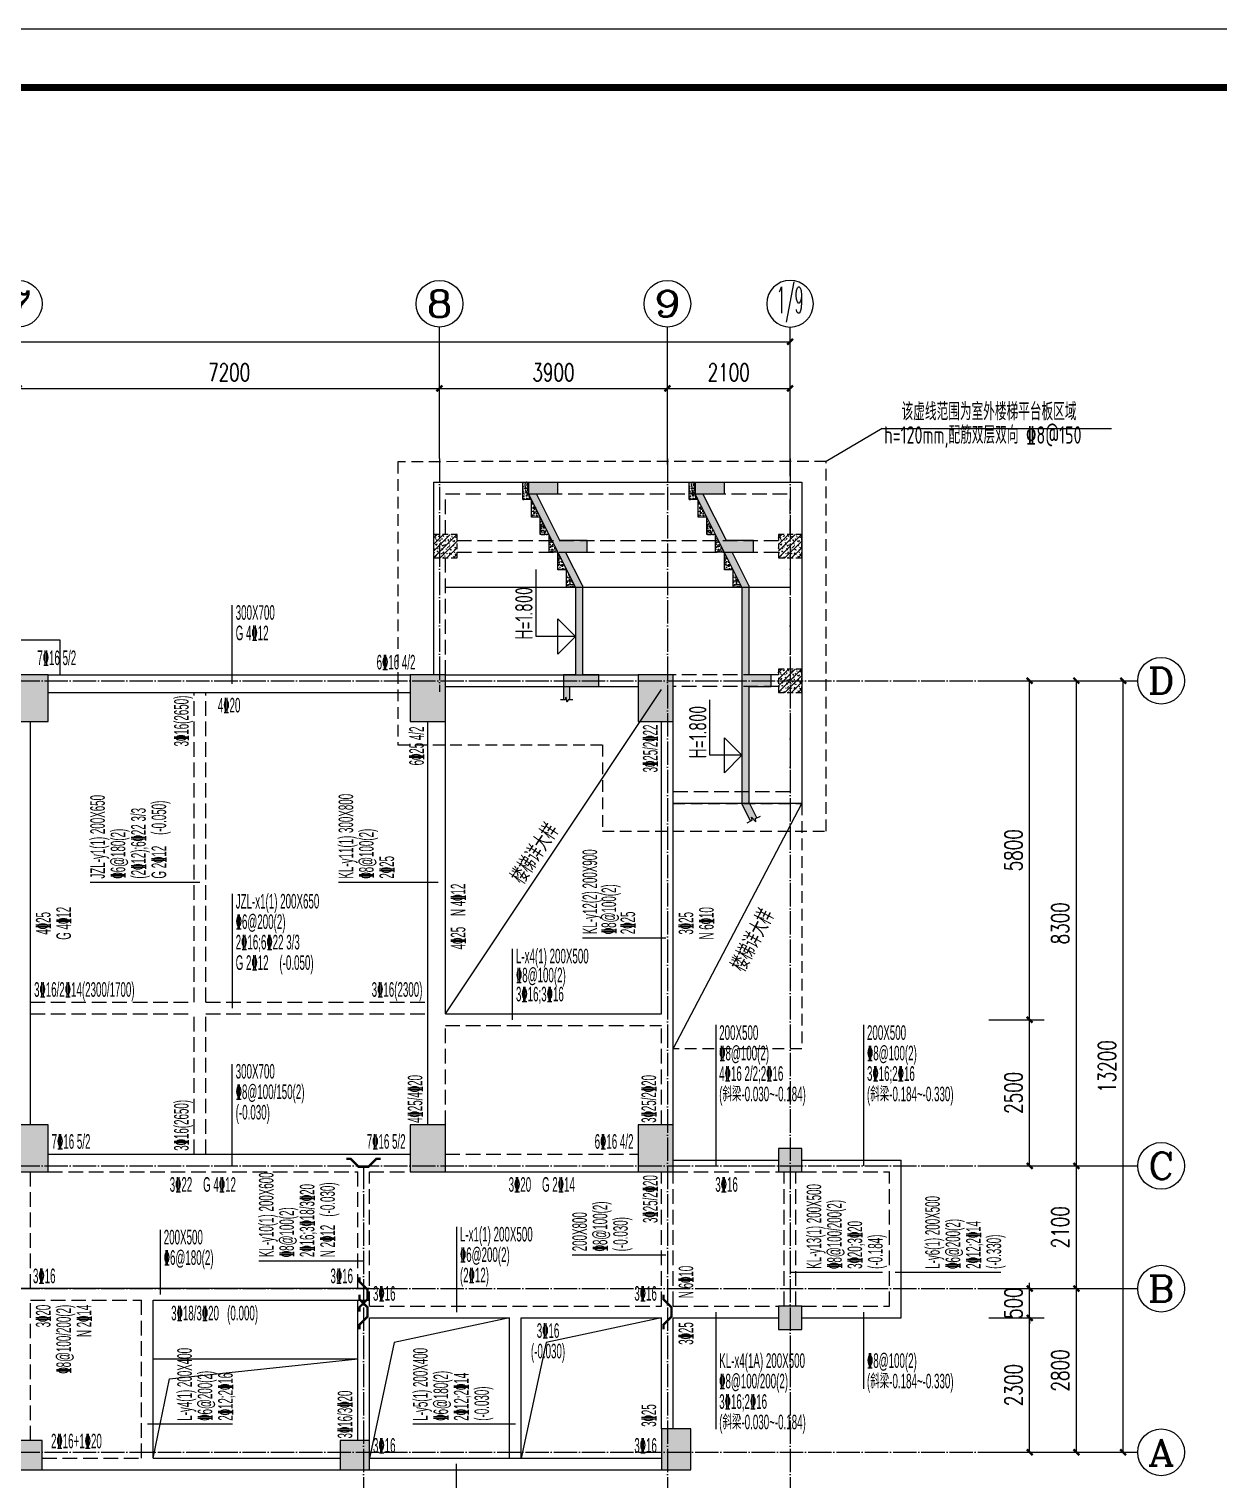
# Model space of a CAD drawing. Extents: x -441005 to 725361, y -182459 to 319313.
# Drawn here: x 335775 to 356140, y -116774 to -91950 of the extents above; entities that cross this region are included whole.
import ezdxf
from ezdxf.enums import TextEntityAlignment as Align

# ---------------------------------------------------------------- set-up
doc = ezdxf.new("R2010")
doc.units = 0
doc.header["$LTSCALE"] = 100
for name, pattern in [('DASHED', [0.75, 0.5, -0.25]), ('DASHEDX2', [1.5, 1, -0.5]), ('DOTE', [2.42, 2, -0.2, 0.02, -0.2]), ('HIDDEN', [7, 5, -2])]:
    doc.linetypes.add(name, pattern=pattern)
doc.layers.get('0').update_dxf_attribs({"linetype": 'CONTINUOUS'})
doc.layers.get('Defpoints').update_dxf_attribs({"linetype": 'CONTINUOUS'})
for name, color, linetype in [('AXIS', 3, 'CONTINUOUS'), ('AXIS_TEXT', 7, 'CONTINUOUS'), ('BEAM', 4, 'DASHED'), ('BEAM_CON', 4, 'CONTINUOUS'), ('B挑板&檐线', 6, 'CONTINUOUS'), ('COLU', 7, 'CONTINUOUS'), ('DOTE', 8, 'DOTE'), ('D断面&错层线&标高（平面图）', 6, 'CONTINUOUS'), ('D洞口边线', 6, 'CONTINUOUS'), ('T模板通用标注', 7, 'CONTINUOUS'), ('吊筋', 1, 'CONTINUOUS'), ('图框', 7, 'CONTINUOUS'), ('梁平法1', 3, 'CONTINUOUS'), ('梁平法2', 8, 'CONTINUOUS')]:
    doc.layers.add(name, color=color, linetype=linetype)
doc.styles.add('_TCH_AXIS', font='COMPLEX', dxfattribs={"bigfont": 'GBCBIG'})
doc.styles.add('_TCH_DIM', font='tssdeng.shx', dxfattribs={"width": 0.7, "bigfont": '1.shx'})
doc.styles.add('_TCH_DIM_T3', font='simplex_.ttf', dxfattribs={"width": 0.705882, "bigfont": 'GBCBIG'})
doc.styles.add('COMPLEX', font='COMPLEX')
doc.styles.add('TSSD_Rein', font='Tssdeng.shx', dxfattribs={"width": 0.7, "bigfont": '1.shx'})
doc.styles.add('梁平法', font='xxxxx.shx', dxfattribs={"bigfont": 'dxfs.shx'})
doc.dimstyles.new('_TCH_ARCH&&100', dxfattribs={"dimtxt": 297.5, "dimasz": 100, "dimexe": 250, "dimexo": 300, "dimgap": 126.25, "dimtad": 1, "dimdec": 0, "dimzin": 0, "dimdsep": 46, "dimtxsty": '_TCH_DIM_T3', "dimblk": 'ARCHTICK', "dimcen": 0.09, "dimclrt": 7, "dimazin": 2, "dimtfac": 1, "dimtdec": 0, "dimtix": 1, "dimtmove": 2, "dimatfit": 3, "dimfxl": 0, "dimtolj": 1, "dimtzin": 0, "dimarcsym": 0})

# ---------------------------------------------------------------- blocks, each defined once
blk = doc.blocks.new('A2+1_2')
at = {"layer": '图框'}
blk.add_lwpolyline([(0, 0), (89100, 0), (89100, 42000), (0, 42000)], close=True, dxfattribs=at)
at = {"layer": '图框', "const_width": 120}
blk.add_lwpolyline([(2500, 1000), (88100, 1000), (88100, 41000), (2500, 41000)], close=True, dxfattribs=at)
blk = doc.blocks.new('_AXISO')
blk.add_circle((0, 0), 0.5)
at = {"layer": 'AXIS_TEXT', "style": 'COMPLEX', "width": 1.041667}
blk.add_attdef('A', text='', height=0.56, dxfattribs=at).set_placement((-0.25, -0.28), (0.25, -0.28), align=Align.FIT)
blk = doc.blocks.new('_ArchTick')
at = {"color": 0, "linetype": 'ByBlock', "const_width": 0.4}
blk.add_lwpolyline([(-0.5, -0.5), (0.5, 0.5)], dxfattribs=at)
blk = doc.blocks.new('*D2341')
at = {"layer": 'AXIS', "color": 0, "lineweight": -2}
for p, q in [((342800, -99300), (342800, -97850)), ((346700, -99300), (346700, -97850)), ((342800, -98100), (346700, -98100))]:
    blk.add_line(p, q, dxfattribs=at)
at = {"layer": 'Defpoints', "color": 0}
for p in [(346700, -98100), (342800, -99300), (346700, -99300)]:
    blk.add_point(p, dxfattribs=at)
at = {"layer": 'AXIS', "color": 0, "lineweight": -2, "xscale": 100, "yscale": 100, "zscale": 100, "rotation": 180}
blk.add_blockref('_ArchTick', (342800, -98100), dxfattribs=at)
at = {"layer": 'AXIS', "color": 0, "lineweight": -2, "xscale": 100, "yscale": 100, "zscale": 100}
blk.add_blockref('_ArchTick', (346700, -98100), dxfattribs=at)
at = {"layer": 'AXIS', "color": 7, "insert": (344750, -97824), "char_height": 297.5, "attachment_point": 5, "style": '_TCH_DIM_T3'}
blk.add_mtext('\\A1;3900', dxfattribs=at)
blk = doc.blocks.new('*D2344')
at = {"layer": 'AXIS', "color": 0, "lineweight": -2}
for p, q in [((346700, -99300), (346700, -97850)), ((348800, -99300), (348800, -97850)), ((346700, -98100), (348800, -98100))]:
    blk.add_line(p, q, dxfattribs=at)
at = {"layer": 'Defpoints', "color": 0}
for p in [(348800, -98100), (346700, -99300), (348800, -99300)]:
    blk.add_point(p, dxfattribs=at)
at = {"layer": 'AXIS', "color": 0, "lineweight": -2, "xscale": 100, "yscale": 100, "zscale": 100, "rotation": 180}
blk.add_blockref('_ArchTick', (346700, -98100), dxfattribs=at)
at = {"layer": 'AXIS', "color": 0, "lineweight": -2, "xscale": 100, "yscale": 100, "zscale": 100}
blk.add_blockref('_ArchTick', (348800, -98100), dxfattribs=at)
at = {"layer": 'AXIS', "color": 7, "insert": (347750, -97824), "char_height": 297.5, "attachment_point": 5, "style": '_TCH_DIM_T3'}
blk.add_mtext('\\A1;2100', dxfattribs=at)
blk = doc.blocks.new('*D2347')
at = {"layer": 'AXIS', "color": 0, "lineweight": -2}
for p, q in [((352200, -103100), (354750, -103100)), ((354500, -116300), (354500, -103100)), ((352200, -116300), (354750, -116300))]:
    blk.add_line(p, q, dxfattribs=at)
at = {"layer": 'Defpoints', "color": 0}
for p in [(352200, -103100), (354500, -103100), (352200, -116300)]:
    blk.add_point(p, dxfattribs=at)
at = {"layer": 'AXIS', "color": 0, "lineweight": -2, "xscale": 100, "yscale": 100, "zscale": 100}
for p, rotation in [((354500, -103100), 90), ((354500, -116300), 270)]:
    blk.add_blockref('_ArchTick', p, dxfattribs=dict(at, rotation=rotation))
at = {"layer": 'AXIS', "color": 7, "insert": (354224, -109700), "char_height": 297.5, "attachment_point": 5, "rotation": 90, "style": '_TCH_DIM_T3'}
blk.add_mtext('\\A1;13200', dxfattribs=at)
blk = doc.blocks.new('*D2348')
at = {"layer": 'AXIS', "color": 0, "lineweight": -2}
for p, q in [((352200, -113500), (353950, -113500)), ((353700, -116300), (353700, -113500)), ((352200, -116300), (353950, -116300))]:
    blk.add_line(p, q, dxfattribs=at)
at = {"layer": 'Defpoints', "color": 0}
for p in [(352200, -113500), (353700, -113500), (352200, -116300)]:
    blk.add_point(p, dxfattribs=at)
at = {"layer": 'AXIS', "color": 0, "lineweight": -2, "xscale": 100, "yscale": 100, "zscale": 100}
for p, rotation in [((353700, -113500), 90), ((353700, -116300), 270)]:
    blk.add_blockref('_ArchTick', p, dxfattribs=dict(at, rotation=rotation))
at = {"layer": 'AXIS', "color": 7, "insert": (353424, -114900), "char_height": 297.5, "attachment_point": 5, "rotation": 90, "style": '_TCH_DIM_T3'}
blk.add_mtext('\\A1;2800', dxfattribs=at)
blk = doc.blocks.new('*D2349')
at = {"layer": 'AXIS', "color": 0, "lineweight": -2}
for p, q in [((352200, -111400), (353950, -111400)), ((353700, -113500), (353700, -111400)), ((352200, -113500), (353950, -113500))]:
    blk.add_line(p, q, dxfattribs=at)
at = {"layer": 'Defpoints', "color": 0}
for p in [(352200, -111400), (353700, -111400), (352200, -113500)]:
    blk.add_point(p, dxfattribs=at)
at = {"layer": 'AXIS', "color": 0, "lineweight": -2, "xscale": 100, "yscale": 100, "zscale": 100}
for p, rotation in [((353700, -111400), 90), ((353700, -113500), 270)]:
    blk.add_blockref('_ArchTick', p, dxfattribs=dict(at, rotation=rotation))
at = {"layer": 'AXIS', "color": 7, "insert": (353424, -112450), "char_height": 297.5, "attachment_point": 5, "rotation": 90, "style": '_TCH_DIM_T3'}
blk.add_mtext('\\A1;2100', dxfattribs=at)
blk = doc.blocks.new('*D2350')
at = {"layer": 'AXIS', "color": 0, "lineweight": -2}
for p, q in [((352200, -103100), (353950, -103100)), ((353700, -111400), (353700, -103100)), ((352200, -111400), (353950, -111400))]:
    blk.add_line(p, q, dxfattribs=at)
at = {"layer": 'Defpoints', "color": 0}
for p in [(352200, -103100), (353700, -103100), (352200, -111400)]:
    blk.add_point(p, dxfattribs=at)
at = {"layer": 'AXIS', "color": 0, "lineweight": -2, "xscale": 100, "yscale": 100, "zscale": 100}
for p, rotation in [((353700, -103100), 90), ((353700, -111400), 270)]:
    blk.add_blockref('_ArchTick', p, dxfattribs=dict(at, rotation=rotation))
at = {"layer": 'AXIS', "color": 7, "insert": (353424, -107250), "char_height": 297.5, "attachment_point": 5, "rotation": 90, "style": '_TCH_DIM_T3'}
blk.add_mtext('\\A1;8300', dxfattribs=at)
blk = doc.blocks.new('*D2351')
at = {"layer": 'AXIS', "color": 0, "lineweight": -2}
for p, q in [((352200, -114000), (353150, -114000)), ((352900, -116300), (352900, -114000)), ((352200, -116300), (353150, -116300))]:
    blk.add_line(p, q, dxfattribs=at)
at = {"layer": 'Defpoints', "color": 0}
for p in [(352200, -114000), (352900, -114000), (352200, -116300)]:
    blk.add_point(p, dxfattribs=at)
at = {"layer": 'AXIS', "color": 0, "lineweight": -2, "xscale": 100, "yscale": 100, "zscale": 100}
for p, rotation in [((352900, -114000), 90), ((352900, -116300), 270)]:
    blk.add_blockref('_ArchTick', p, dxfattribs=dict(at, rotation=rotation))
at = {"layer": 'AXIS', "color": 7, "insert": (352624, -115150), "char_height": 297.5, "attachment_point": 5, "rotation": 90, "style": '_TCH_DIM_T3'}
blk.add_mtext('\\A1;2300', dxfattribs=at)
blk = doc.blocks.new('*D2352')
at = {"layer": 'AXIS', "color": 0, "lineweight": -2}
for p, q in [((352900, -113500), (352900, -113400)), ((352200, -113500), (353150, -113500)), ((352900, -114000), (352900, -113500)), ((352200, -114000), (353150, -114000)), ((352900, -114000), (352900, -114100))]:
    blk.add_line(p, q, dxfattribs=at)
at = {"layer": 'Defpoints', "color": 0}
for p in [(352200, -113500), (352900, -113500), (352200, -114000)]:
    blk.add_point(p, dxfattribs=at)
at = {"layer": 'AXIS', "color": 0, "lineweight": -2, "xscale": 100, "yscale": 100, "zscale": 100}
for p, rotation in [((352900, -113500), 270), ((352900, -114000), 90)]:
    blk.add_blockref('_ArchTick', p, dxfattribs=dict(at, rotation=rotation))
at = {"layer": 'AXIS', "color": 7, "insert": (352624, -113750), "char_height": 297.5, "attachment_point": 5, "rotation": 90, "style": '_TCH_DIM_T3'}
blk.add_mtext('\\A1;500', dxfattribs=at)
blk = doc.blocks.new('*D2353')
at = {"layer": 'AXIS', "color": 0, "lineweight": -2}
for p, q in [((352200, -108900), (353150, -108900)), ((352900, -111400), (352900, -108900)), ((352200, -111400), (353150, -111400))]:
    blk.add_line(p, q, dxfattribs=at)
at = {"layer": 'Defpoints', "color": 0}
for p in [(352200, -108900), (352900, -108900), (352200, -111400)]:
    blk.add_point(p, dxfattribs=at)
at = {"layer": 'AXIS', "color": 0, "lineweight": -2, "xscale": 100, "yscale": 100, "zscale": 100}
for p, rotation in [((352900, -108900), 90), ((352900, -111400), 270)]:
    blk.add_blockref('_ArchTick', p, dxfattribs=dict(at, rotation=rotation))
at = {"layer": 'AXIS', "color": 7, "insert": (352624, -110150), "char_height": 297.5, "attachment_point": 5, "rotation": 90, "style": '_TCH_DIM_T3'}
blk.add_mtext('\\A1;2500', dxfattribs=at)
blk = doc.blocks.new('*D2354')
at = {"layer": 'AXIS', "color": 0, "lineweight": -2}
for p, q in [((352200, -103100), (353150, -103100)), ((352900, -108900), (352900, -103100)), ((352200, -108900), (353150, -108900))]:
    blk.add_line(p, q, dxfattribs=at)
at = {"layer": 'Defpoints', "color": 0}
for p in [(352200, -103100), (352900, -103100), (352200, -108900)]:
    blk.add_point(p, dxfattribs=at)
at = {"layer": 'AXIS', "color": 0, "lineweight": -2, "xscale": 100, "yscale": 100, "zscale": 100}
for p, rotation in [((352900, -103100), 90), ((352900, -108900), 270)]:
    blk.add_blockref('_ArchTick', p, dxfattribs=dict(at, rotation=rotation))
at = {"layer": 'AXIS', "color": 7, "insert": (352624, -106000), "char_height": 297.5, "attachment_point": 5, "rotation": 90, "style": '_TCH_DIM_T3'}
blk.add_mtext('\\A1;5800', dxfattribs=at)
blk = doc.blocks.new('*D2767')
at = {"layer": 'AXIS', "color": 0, "lineweight": -2}
for p, q in [((294950, -99600), (294950, -97050)), ((348800, -99600), (348800, -97050)), ((294950, -97300), (348800, -97300))]:
    blk.add_line(p, q, dxfattribs=at)
at = {"layer": 'Defpoints', "color": 0}
for p in [(348800, -97300), (294950, -99600), (348800, -99600)]:
    blk.add_point(p, dxfattribs=at)
at = {"layer": 'AXIS', "color": 0, "lineweight": -2, "xscale": 100, "yscale": 100, "zscale": 100, "rotation": 180}
blk.add_blockref('_ArchTick', (294950, -97300), dxfattribs=at)
at = {"layer": 'AXIS', "color": 0, "lineweight": -2, "xscale": 100, "yscale": 100, "zscale": 100}
blk.add_blockref('_ArchTick', (348800, -97300), dxfattribs=at)
at = {"layer": 'AXIS', "color": 7, "insert": (321875, -97024), "char_height": 297.5, "attachment_point": 5, "style": '_TCH_DIM_T3'}
blk.add_mtext('\\A1;53850', dxfattribs=at)
blk = doc.blocks.new('*D2768')
at = {"layer": 'AXIS', "color": 0, "lineweight": -2}
for p, q in [((335600, -99300), (335600, -97850)), ((342800, -99300), (342800, -97850)), ((335600, -98100), (342800, -98100))]:
    blk.add_line(p, q, dxfattribs=at)
at = {"layer": 'Defpoints', "color": 0}
for p in [(342800, -98100), (335600, -99300), (342800, -99300)]:
    blk.add_point(p, dxfattribs=at)
at = {"layer": 'AXIS', "color": 0, "lineweight": -2, "xscale": 100, "yscale": 100, "zscale": 100, "rotation": 180}
blk.add_blockref('_ArchTick', (335600, -98100), dxfattribs=at)
at = {"layer": 'AXIS', "color": 0, "lineweight": -2, "xscale": 100, "yscale": 100, "zscale": 100}
blk.add_blockref('_ArchTick', (342800, -98100), dxfattribs=at)
at = {"layer": 'AXIS', "color": 7, "insert": (339200, -97824), "char_height": 297.5, "attachment_point": 5, "style": '_TCH_DIM_T3'}
blk.add_mtext('\\A1;7200', dxfattribs=at)

msp = doc.modelspace()

# ---------------------------------------------------------------- hatches: boundary and pattern name
at = {"layer": 'COLU'}
h = msp.add_hatch(dxfattribs=at)
h.set_pattern_fill('ARMOREDW', color=251, scale=10, style=0)
h.set_pattern_definition([(50, (144850, 400), (71.726018, -6.275213), [7.5, -82.5]), (355, (144850, 400), (-13.875133, 75.219213), [6, -66]), (100.4514, (144855.98, 399.48), (57.850938, 68.943954), [6.37402, -70.114211]), (46.1842, (144850, 420), (106.724105, -16.5519), [11.25, -123.75]), (96.6356, (144858.89, 418.62), (93.46627, 97.411787), [9.56103, -105.1713]), (351.1842, (144850, 420), (93.466195, 97.41186), [9, -99]), (21, (144860, 415), (59.690705, -40.261889), [7.5, -82.5]), (326, (144860, 415), (24.331533, 72.515005), [6, -66]), (71.4514, (144864.974, 411.645), (84.022263, 32.25305), [6.37402, -70.114211]), (45, (144850, 400), (-56.568542, 56.568542), [])])
h.paths.add_polyline_path([(343100, -100600), (342700, -100600), (342700, -101000), (343100, -101000)])
h = msp.add_hatch(dxfattribs=at)
h.set_pattern_fill('ARMOREDW', color=251, scale=10, style=0)
h.set_pattern_definition([(50, (150750, 400), (71.726018, -6.275213), [7.5, -82.5]), (355, (150750, 400), (-13.875133, 75.219213), [6, -66]), (100.4514, (150755.98, 399.48), (57.850938, 68.943954), [6.37402, -70.114211]), (46.1842, (150750, 420), (106.724105, -16.5519), [11.25, -123.75]), (96.6356, (150758.89, 418.62), (93.46627, 97.411787), [9.56103, -105.1713]), (351.1842, (150750, 420), (93.466195, 97.41186), [9, -99]), (21, (150760, 415), (59.690705, -40.261889), [7.5, -82.5]), (326, (150760, 415), (24.331533, 72.515005), [6, -66]), (71.4514, (150764.974, 411.645), (84.022263, 32.25305), [6.37402, -70.114211]), (45, (150750, 400), (-56.568542, 56.568542), [])])
h.paths.add_polyline_path([(349000, -100600), (348600, -100600), (348600, -101000), (349000, -101000)])
for points in [[(336100, -103800), (336100, -103000), (335500, -103000), (335500, -103800)], [(342900, -103800), (342900, -103000), (342300, -103000), (342300, -103800)], [(346800, -103800), (346800, -103000), (346200, -103000), (346200, -103800)], [(336100, -111500), (336100, -110700), (335500, -110700), (335500, -111500)], [(342900, -111500), (342900, -110700), (342300, -110700), (342300, -111500)], [(346800, -111500), (346800, -110700), (346200, -110700), (346200, -111500)], [(348600, -111500), (349000, -111500), (349000, -111100), (348600, -111100)], [(348600, -114200), (349000, -114200), (349000, -113800), (348600, -113800)], [(347100, -116600), (347100, -115900), (346600, -115900), (346600, -116600)], [(336000, -116600), (336000, -116100), (335500, -116100), (335500, -116600)], [(341600, -116600), (341600, -116100), (341100, -116100), (341100, -116600)]]:
    msp.add_hatch(color=251, dxfattribs=at).paths.add_polyline_path(points)
h = msp.add_hatch(dxfattribs=at)
h.set_pattern_fill('ARMOREDW', color=251, scale=10, style=0)
h.set_pattern_definition([(50, (150750, -1900), (71.726018, -6.275213), [7.5, -82.5]), (355, (150750, -1900), (-13.875133, 75.219213), [6, -66]), (100.4514, (150755.98, -1900.52), (57.850938, 68.943954), [6.37402, -70.114211]), (46.1842, (150750, -1880), (106.724105, -16.5519), [11.25, -123.75]), (96.6356, (150758.89, -1881.38), (93.46627, 97.411787), [9.56103, -105.1713]), (351.1842, (150750, -1880), (93.466195, 97.41186), [9, -99]), (21, (150760, -1885), (59.690705, -40.261889), [7.5, -82.5]), (326, (150760, -1885), (24.331533, 72.515005), [6, -66]), (71.4514, (150764.974, -1888.355), (84.022263, 32.25305), [6.37402, -70.114211]), (45, (150750, -1900), (-56.568542, 56.568542), [])])
h.paths.add_polyline_path([(349000, -102900), (348600, -102900), (348600, -103300), (349000, -103300)])
at = {"layer": 'D断面&错层线&标高（平面图）'}
h = msp.add_hatch(dxfattribs=at)
h.set_pattern_fill('AR-CONC', color=256, scale=0.5, style=0)
h.set_pattern_definition([(140, (145125, 300), (7.969543, 91.092334), [9.525, -104.775]), (85, (145125, 300), (-95.52832, -17.621413), [7.62, -83.82]), (190.451, (145125.66, 307.59), (-87.558344, 73.47125), [8.095, -89.045]), (136.1842, (145099.6, 300), (21.021164, 135.53952), [14.2875, -157.1625]), (186.6356, (145101.35, 311.3), (-123.71278, 118.70212), [12.1425, -133.5675]), (81.184, (145099.6, 300), (-123.71256, 118.7023), [11.43, -125.73]), (111, (145105.95, 312.7), (51.13276, 75.80744), [9.525, -104.775]), (56, (145105.95, 312.7), (-92.093983, 30.901014), [7.62, -83.82]), (161.4514, (145110.21, 319.02), (-40.96143, 106.708245), [8.095, -89.045]), (127.5, (145125, 300), (-42.2775194, 1.5443016), [0, -82.804, 0, -85.09, 0, -84.1375]), (97.5, (145125, 300), (-50.090287, 33.409831), [0, -48.514, 0, -80.899, 0, -32.0675]), (57.5, (145125, 271.68), (2.864372, 67.7952976), [0, -31.75, 0, -99.06, 0, -131.445]), (47.5, (145125, 258.98), (-12.713246, 74.06459), [0, -41.275, 0, -65.786, 0, -93.345])])
h.paths.add_polyline_path([(344975, -101200), (344975, -101500), (345125, -101500)])
h.paths.add_polyline_path([(344825, -100900), (344825, -101200), (344975, -101200)])
h.paths.add_polyline_path([(344725, -100700), (344675, -100700), (344675, -100800), (344775, -100800)])
h.paths.add_polyline_path([(344675, -100800), (344675, -100900), (344825, -100900), (344775, -100800)])
h.paths.add_polyline_path([(344675, -100600), (344675, -100700), (344725, -100700)])
h.paths.add_polyline_path([(344525, -100300), (344525, -100600), (344675, -100600)])
h.paths.add_polyline_path([(344375, -100000), (344375, -100300), (344525, -100300)])
h.paths.add_polyline_path([(344225, -99900), (344225, -100000), (344375, -100000), (344325, -99900)])
h.paths.add_polyline_path([(344225, -99700), (344225, -99900), (344325, -99900), (344325, -99700)])
for points in [[(344825, -99700), (344325, -99700), (344325, -99900), (345125, -101500), (345245, -101500), (345245, -101471.7), (344959.2, -100900), (345325, -100900), (345325, -100700), (344859.2, -100700), (344459.2, -99900), (344825, -99900)], [(348175, -100700), (347709.2, -100700), (347309.2, -99900), (347675, -99900), (347675, -99700), (347175, -99700), (347175, -99900), (347975, -101500), (348095, -101500), (348095, -101471.7), (347809.2, -100900), (348175, -100900)], [(345245, -101500), (345125, -101500), (345125, -103000), (344925, -103000), (344925, -103200), (344925, -103424), (344949, -103424), (344963, -103380), (344987, -103468), (345001, -103424), (345025, -103424), (345025, -103200), (345525, -103200), (345525, -103000), (345245, -103000)], [(348095, -101500), (347975, -101500), (347975, -103000), (347975, -103200), (347975, -105200), (348125, -105500), (348150.8, -105487.1), (348142.2, -105432.4), (348215.2, -105514), (348206.6, -105459.2), (348232.3, -105446.3), (348095, -105171.7), (348095, -103200), (348475, -103200), (348475, -103000), (348095, -103000)]]:
    msp.add_hatch(color=252, dxfattribs=at).paths.add_polyline_path(points)
h = msp.add_hatch(dxfattribs=at)
h.set_pattern_fill('AR-CONC', color=256, scale=0.5, style=0)
h.set_pattern_definition([(140, (147975, 300), (7.969543, 91.092334), [9.525, -104.775]), (85, (147975, 300), (-95.52832, -17.621413), [7.62, -83.82]), (190.451, (147975.66, 307.59), (-87.558344, 73.47125), [8.095, -89.045]), (136.1842, (147949.6, 300), (21.021164, 135.53952), [14.2875, -157.1625]), (186.6356, (147951.35, 311.3), (-123.71278, 118.70212), [12.1425, -133.5675]), (81.184, (147949.6, 300), (-123.71256, 118.7023), [11.43, -125.73]), (111, (147955.95, 312.7), (51.13276, 75.80744), [9.525, -104.775]), (56, (147955.95, 312.7), (-92.093983, 30.901014), [7.62, -83.82]), (161.4514, (147960.21, 319.02), (-40.96143, 106.708245), [8.095, -89.045]), (127.5, (147975, 300), (-42.2775194, 1.5443016), [0, -82.804, 0, -85.09, 0, -84.1375]), (97.5, (147975, 300), (-50.090287, 33.409831), [0, -48.514, 0, -80.899, 0, -32.0675]), (57.5, (147975, 271.68), (2.864372, 67.7952976), [0, -31.75, 0, -99.06, 0, -131.445]), (47.5, (147975, 258.98), (-12.713246, 74.06459), [0, -41.275, 0, -65.786, 0, -93.345])])
h.paths.add_polyline_path([(347825, -101200), (347825, -101500), (347975, -101500)])
h.paths.add_polyline_path([(347675, -100900), (347675, -101200), (347825, -101200)])
h.paths.add_polyline_path([(347575, -100700), (347525, -100700), (347525, -100800), (347625, -100800)])
h.paths.add_polyline_path([(347525, -100800), (347525, -100900), (347675, -100900), (347625, -100800)])
h.paths.add_polyline_path([(347525, -100600), (347525, -100700), (347575, -100700)])
h.paths.add_polyline_path([(347375, -100300), (347375, -100600), (347525, -100600)])
h.paths.add_polyline_path([(347225, -100000), (347225, -100300), (347375, -100300)])
h.paths.add_polyline_path([(347075, -99900), (347075, -100000), (347225, -100000), (347175, -99900)])
h.paths.add_polyline_path([(347075, -99700), (347075, -99900), (347175, -99900), (347175, -99700)])

# ---------------------------------------------------------------- linework, layer by layer
at = {"layer": 'AXIS'}
for p, q in [((342800, -99300), (342800, -97050)), ((346700, -99400), (346700, -97050)), ((348800, -99300), (348800, -97050)), ((352200, -103100), (354750, -103100)), ((352200, -111400), (354750, -111400)), ((352200, -113500), (354750, -113500)), ((352200, -116300), (354750, -116300))]:
    msp.add_line(p, q, dxfattribs=at)
at = {"layer": 'BEAM', "linetype": 'HIDDEN', "ltscale": 0.5}
for p, q in [((342900, -99900), (348800, -99900)), ((342900, -100600), (342900, -99900)), ((348800, -100600), (348800, -99900)), ((343100, -100700), (348600, -100700)), ((342900, -103000), (342900, -101000)), ((343100, -100900), (348600, -100900)), ((348800, -101000), (348800, -102900)), ((348600, -103000), (346800, -103000)), ((348600, -103200), (346800, -103200)), ((338600, -108600), (338600, -103300)), ((338800, -108600), (338800, -103300)), ((348800, -103300), (348800, -105000)), ((348800, -105000), (346800, -105000)), ((335800, -108600), (338600, -108600)), ((338800, -108600), (342600, -108600)), ((335800, -108800), (338600, -108800)), ((338600, -111200), (338600, -108800)), ((338800, -108800), (342600, -108800)), ((338800, -111200), (338800, -108800)), ((342900, -109000), (346600, -109000)), ((342900, -110700), (342900, -109000)), ((346600, -110700), (346600, -109000)), ((342900, -111200), (346200, -111200)), ((335800, -113500), (335800, -111500)), ((336100, -111500), (341400, -111500)), ((341400, -113500), (341400, -111500)), ((341600, -113800), (341600, -111500)), ((341600, -111500), (342300, -111500)), ((346600, -113800), (346600, -111500)), ((346800, -113800), (346800, -111500)), ((346800, -111500), (348600, -111500)), ((348700, -113800), (348700, -111500)), ((348900, -113800), (348900, -111500)), ((349000, -111500), (350500, -111500)), ((350500, -113800), (350500, -111500)), ((335800, -113700), (337700, -113700)), ((335800, -116100), (335800, -113700)), ((337700, -116400), (337700, -113700)), ((338959.5, -113700), (339059.5, -113700)), ((341600, -113800), (346600, -113800)), ((346800, -113800), (348600, -113800)), ((349000, -113800), (350500, -113800)), ((336000, -116400), (337700, -116400))]:
    msp.add_line(p, q, dxfattribs=at)
at = {"layer": 'BEAM_CON'}
for p, q in [((342700, -99700), (349000, -99700)), ((342700, -99700), (342700, -103000)), ((349000, -99700), (349000, -105200)), ((336100, -103000), (342300, -103000)), ((342900, -103000), (346200, -103000)), ((342900, -103200), (346200, -103200)), ((336100, -103300), (342300, -103300)), ((335800, -110700), (335800, -103800)), ((342600, -110700), (342600, -103800)), ((342900, -108800), (342900, -103800)), ((346600, -108800), (346600, -103800)), ((346800, -110700), (346800, -103800)), ((349000, -105200), (346800, -105200)), ((342900, -108800), (346600, -108800)), ((336100, -111200), (342300, -111200)), ((346800, -111300), (348600, -111300)), ((349000, -111300), (350700, -111300)), ((350700, -114000), (350700, -111300)), ((342900, -111500), (346200, -111500)), ((341600, -113500), (335500, -113500)), ((337900, -116400), (337900, -113700)), ((337900, -113700), (341600, -113700)), ((341400, -116100), (341400, -113700)), ((341600, -114000), (344000, -114000)), ((341600, -116100), (341600, -114000)), ((344000, -116400), (344000, -114000)), ((344200, -116400), (344200, -114000)), ((344200, -114000), (346600, -114000)), ((346600, -115900), (346600, -114000)), ((346800, -114000), (348600, -114000)), ((346800, -115900), (346800, -114000)), ((349000, -114000), (350700, -114000)), ((337900, -116400), (341100, -116400)), ((341600, -116400), (346600, -116400)), ((336000, -116600), (341100, -116600)), ((341600, -116600), (346600, -116600))]:
    msp.add_line(p, q, dxfattribs=at)
at = {"layer": 'B挑板&檐线'}
msp.add_line((337900, -114700), (341400, -114700), dxfattribs=at)
msp.add_lwpolyline([(334700, -103000), (334700, -102400), (336300, -102400), (336300, -103000)], dxfattribs=at)
at = {"layer": 'COLU', "linetype": 'DASHEDX2'}
for points in [[(342700, -101000), (343100, -101000), (343100, -100600), (342700, -100600)], [(348600, -101000), (349000, -101000), (349000, -100600), (348600, -100600)], [(348600, -103300), (349000, -103300), (349000, -102900), (348600, -102900)]]:
    msp.add_lwpolyline(points, close=True, dxfattribs=at)
at = {"layer": 'COLU'}
for points in [[(336100, -103800), (336100, -103000), (335500, -103000), (335500, -103800)], [(342900, -103800), (342900, -103000), (342300, -103000), (342300, -103800)], [(346800, -103800), (346800, -103000), (346200, -103000), (346200, -103800)], [(336100, -111500), (336100, -110700), (335500, -110700), (335500, -111500)], [(342900, -111500), (342900, -110700), (342300, -110700), (342300, -111500)], [(346800, -111500), (346800, -110700), (346200, -110700), (346200, -111500)], [(348600, -111500), (349000, -111500), (349000, -111100), (348600, -111100)], [(348600, -114200), (349000, -114200), (349000, -113800), (348600, -113800)], [(347100, -116600), (347100, -115900), (346600, -115900), (346600, -116600)], [(336000, -116600), (336000, -116100), (335500, -116100), (335500, -116600)], [(341600, -116600), (341600, -116100), (341100, -116100), (341100, -116600)]]:
    msp.add_lwpolyline(points, close=True, dxfattribs=at)
at = {"layer": 'DOTE', "ltscale": 2}
for p, q in [((342800, -99300), (342800, -103290.6)), ((346700, -99300), (346700, -117700)), ((348800, -99300), (348800, -117700)), ((293450, -103100), (352200, -103100)), ((293450, -111400), (352200, -111400)), ((341500, -111400), (341500, -117700)), ((293450, -113500), (352200, -113500)), ((293450, -116300), (352200, -116300))]:
    msp.add_line(p, q, dxfattribs=at)
at = {"layer": 'D断面&错层线&标高（平面图）', "color": 6}
for p, q in [((344225, -100000), (344225, -99700)), ((347075, -100000), (347075, -99700)), ((344375, -100000), (344225, -100000)), ((344375, -100300), (344375, -100000)), ((347225, -100000), (347075, -100000)), ((347225, -100300), (347225, -100000)), ((344525, -100300), (344375, -100300)), ((344525, -100600), (344525, -100300)), ((347375, -100300), (347225, -100300)), ((347375, -100600), (347375, -100300)), ((344675, -100600), (344525, -100600)), ((344675, -100900), (344675, -100600)), ((347525, -100600), (347375, -100600)), ((347525, -100900), (347525, -100600)), ((344825, -100900), (344675, -100900)), ((344825, -101200), (344825, -100900)), ((347675, -100900), (347525, -100900)), ((347675, -101200), (347675, -100900)), ((344451.8, -102342.8), (344451.8, -101194.3)), ((344975, -101200), (344825, -101200)), ((344975, -101500), (344975, -101200)), ((347825, -101200), (347675, -101200)), ((347825, -101500), (347825, -101200)), ((345125, -101500), (344975, -101500)), ((345125, -101500), (345125, -103000)), ((345245, -101471.7), (345245, -103000)), ((347975, -101500), (347825, -101500)), ((347975, -101500), (347975, -103000)), ((348095, -101471.7), (348095, -103000)), ((345125, -102342.8), (344451.8, -102342.8)), ((347426.8, -104375), (347426.8, -103425)), ((347975, -104375), (347426.8, -104375))]:
    msp.add_line(p, q, dxfattribs=at)
at = {"layer": 'D断面&错层线&标高（平面图）'}
for p, q in [((344225, -99700), (344825, -99700)), ((344325, -99700), (344325, -99900)), ((344825, -99900), (344825, -99700)), ((347075, -99700), (347675, -99700)), ((347175, -99700), (347175, -99900)), ((347675, -99900), (347675, -99700)), ((345125, -101500), (344325, -99900)), ((344859.2, -100700), (344459.2, -99900)), ((344459.2, -99900), (344825, -99900)), ((347975, -101500), (347175, -99900)), ((347709.2, -100700), (347309.2, -99900)), ((347309.2, -99900), (347675, -99900)), ((345325, -100700), (344859.2, -100700)), ((345325, -100900), (345325, -100700)), ((348175, -100700), (347709.2, -100700)), ((348175, -100900), (348175, -100700)), ((345245, -101471.7), (344959.2, -100900)), ((344959.2, -100900), (345325, -100900)), ((348095, -101471.7), (347809.2, -100900)), ((347809.2, -100900), (348175, -100900)), ((342900, -101500), (348800, -101500)), ((345125, -103000), (344925, -103000)), ((344925, -103000), (344925, -103200)), ((345525, -103000), (345245, -103000)), ((345525, -103200), (345525, -103000)), ((347975, -103000), (347975, -103200)), ((348475, -103000), (348095, -103000)), ((348475, -103200), (348475, -103000)), ((344925, -103200), (344925, -103424)), ((345025, -103200), (345525, -103200)), ((345025, -103200), (345025, -103424)), ((347975, -103200), (347975, -105200)), ((348095, -103200), (348475, -103200)), ((348095, -103200), (348095, -105171.7)), ((348125, -105500), (347975, -105200)), ((348232.3, -105446.3), (348095, -105171.7))]:
    msp.add_line(p, q, dxfattribs=at)
at = {"layer": 'D断面&错层线&标高（平面图）', "color": 6}
for points in [[(344825, -102642.8), (344825, -102042.8), (345125, -102342.8)], [(347675, -104675), (347675, -104075), (347975, -104375)]]:
    msp.add_lwpolyline(points, close=True, dxfattribs=at)
at = {"layer": 'D断面&错层线&标高（平面图）'}
for points in [[(345081, -103424), (345001, -103424), (344987, -103468), (344963, -103380), (344949, -103424), (344869, -103424)], [(348064.9, -105530.1), (348150.8, -105487.1), (348142.2, -105432.4), (348215.2, -105514), (348206.6, -105459.2), (348292.4, -105416.3)]]:
    msp.add_lwpolyline(points, dxfattribs=at)
at = {"layer": 'D洞口边线'}
for points in [[(344000, -114000), (344000, -114000), (342024.3, -114424.3), (341600, -116400)], [(346600, -114000), (346600, -114000), (344624.3, -114424.3), (344200, -116400)], [(337900, -116400), (338176.5, -115046), (341400, -114700)]]:
    msp.add_lwpolyline(points, dxfattribs=at)
at = {"layer": 'T模板通用标注'}
for p, q in [((350375, -98785), (349418.8, -99350)), ((350375, -98785), (354300, -98785)), ((342900, -108800), (346600, -103250)), ((346800, -109400), (349000, -105200))]:
    msp.add_line(p, q, dxfattribs=at)
at = {"layer": 'T模板通用标注', "linetype": 'DASHED', "ltscale": 4}
msp.add_lwpolyline([(342084.9, -99352.2), (342084.9, -104198.1), (345588.7, -104198.1), (345588.7, -105675.2), (349418.8, -105675.2), (349418.8, -99350), (342084.9, -99352.2)], dxfattribs=at)
msp.add_lwpolyline([(346800, -105200), (349000, -105200), (349000, -109400), (346800, -109400)], close=True, dxfattribs=at)
at = {"layer": '吊筋', "const_width": 40}
for points in [[(341204, -111282), (341284, -111282), (341420, -111418), (341580, -111418), (341716, -111282), (341796, -111282)], [(341432, -113896), (341432, -113816), (341568, -113680), (341568, -113520), (341432, -113384), (341432, -113304)], [(341432, -114196), (341432, -114116), (341568, -113980), (341568, -113820), (341432, -113684), (341432, -113604)], [(346632, -114196), (346632, -114116), (346768, -113980), (346768, -113820), (346632, -113684), (346632, -113604)]]:
    msp.add_lwpolyline(points, dxfattribs=at)
at = {"layer": '梁平法1'}
for p, q in [((339251.6, -103150), (339251.6, -101808.6)), ((339251.6, -106746.6), (339251.6, -108700)), ((344046.1, -107685.5), (344046.1, -108900)), ((347526.6, -108988.7), (347526.6, -111400)), ((350055.5, -108988.7), (350055.5, -111400)), ((339251.6, -111400), (339251.6, -109657.5)), ((343089.2, -112443.2), (343089.2, -113900)), ((338020.3, -112493.2), (338020.3, -113600)), ((347526.6, -113900), (347526.6, -115904.8)), ((350055.5, -113900), (350055.5, -115212.7)), ((343089.2, -117816.5), (343089.2, -116500))]:
    msp.add_line(p, q, dxfattribs=at)
at = {"layer": '梁平法2', "color": 6}
for p, q in [((336820.2, -106545.5), (338700, -106545.5)), ((341070.2, -106545.5), (342775, -106545.5)), ((345247.8, -107497.4), (346675, -107497.4)), ((345070.2, -112922), (346675, -112922)), ((339706.7, -113021.6), (341500, -113021.6)), ((350379.2, -113221.6), (348800, -113221.6)), ((352407.7, -113221.6), (350600, -113221.6)), ((339257.7, -115820.3), (337800, -115820.3)), ((344100, -115820.3), (342342.3, -115820.3))]:
    msp.add_line(p, q, dxfattribs=at)

# ---------------------------------------------------------------- block references
msp.add_blockref('A2+1_2', (284450, -133950))
at = {"layer": 'AXIS'}
ref = msp.add_blockref('_AXISO', (335600, -96650), dxfattribs=dict(at, xscale=800, yscale=800, zscale=800))
ref.add_attrib('A', '7', dxfattribs={"layer": 'AXIS_TEXT', "height": 452.5, "style": '_TCH_AXIS', "width": 1.5}).set_placement((335373.7, -96876.3), (335826.3, -96876.3), align=Align.FIT)
ref = msp.add_blockref('_AXISO', (342800, -96650), dxfattribs=dict(at, xscale=800, yscale=800, zscale=800))
ref.add_attrib('A', '8', dxfattribs={"layer": 'AXIS_TEXT', "height": 452.5, "style": '_TCH_AXIS', "width": 1.5}).set_placement((342573.7, -96876.3), (343026.3, -96876.3), align=Align.FIT)
ref = msp.add_blockref('_AXISO', (346700, -96650), dxfattribs=dict(at, xscale=800, yscale=800, zscale=800))
ref.add_attrib('A', '9', dxfattribs={"layer": 'AXIS_TEXT', "height": 452.5, "style": '_TCH_AXIS', "width": 1.5}).set_placement((346473.7, -96876.3), (346926.3, -96876.3), align=Align.FIT)
ref = msp.add_blockref('_AXISO', (348800, -96650), dxfattribs=dict(at, xscale=-800, yscale=800, zscale=800, rotation=180))
ref.add_attrib('A', '1/9', dxfattribs={"layer": 'AXIS_TEXT', "height": 452.55, "style": '_TCH_AXIS', "width": 0.411765}).set_placement((348573.7, -96811.6), (349026.3, -96811.6), align=Align.FIT)
ref = msp.add_blockref('_AXISO', (355150, -103100), dxfattribs=dict(at, xscale=800, yscale=800, zscale=800))
ref.add_attrib('A', 'D', dxfattribs={"layer": 'AXIS_TEXT', "height": 452.5, "style": '_TCH_AXIS', "width": 1.235294}).set_placement((354923.7, -103326.3), (355376.3, -103326.3), align=Align.FIT)
ref = msp.add_blockref('_AXISO', (355150, -111400), dxfattribs=dict(at, xscale=800, yscale=800, zscale=800))
ref.add_attrib('A', 'C', dxfattribs={"layer": 'AXIS_TEXT', "height": 452.5, "style": '_TCH_AXIS', "width": 1.4}).set_placement((354923.7, -111626.3), (355376.3, -111626.3), align=Align.FIT)
ref = msp.add_blockref('_AXISO', (355150, -113500), dxfattribs=dict(at, xscale=800, yscale=800, zscale=800))
ref.add_attrib('A', 'B', dxfattribs={"layer": 'AXIS_TEXT', "height": 452.5, "style": '_TCH_AXIS', "width": 1.235294}).set_placement((354923.7, -113726.3), (355376.3, -113726.3), align=Align.FIT)
ref = msp.add_blockref('_AXISO', (355150, -116300), dxfattribs=dict(at, xscale=800, yscale=800, zscale=800))
ref.add_attrib('A', 'A', dxfattribs={"layer": 'AXIS_TEXT', "height": 452.5, "style": '_TCH_AXIS', "width": 1.166667}).set_placement((354923.7, -116526.3), (355376.3, -116526.3), align=Align.FIT)

# ---------------------------------------------------------------- texts
at = {"layer": 'D断面&错层线&标高（平面图）', "color": 6, "style": '_TCH_DIM', "width": 0.705882}
for p in [(344394.3, -102397.7), (347369.3, -104429.9)]:
    msp.add_text('H=1.800', height=300, rotation=90.00001, dxfattribs=at).set_placement(p)
at = {"layer": 'T模板通用标注', "style": 'TSSD_Rein', "width": 0.7}
for s, p in [('该虚线范围为室外楼梯平台板区域', (350708.5, -98735)), ('h=120mm,配筋双层双向 %%1328@150', (350408.5, -99135))]:
    msp.add_text(s, height=300, dxfattribs=at).set_placement(p, align=Align.BOTTOM_LEFT)
at = {"layer": 'T模板通用标注', "style": 'TSSD_Rein', "width": 0.8}
for rotation, p in [(56.30993, (344239.6, -106610.3)), (62.35402, (348026.7, -108109.9))]:
    msp.add_text('楼梯详大样', height=300, rotation=rotation, dxfattribs=at).set_placement(p)
at = {"layer": '梁平法1', "style": '梁平法', "width": 0.5}
for s, p in [('300X700', (339312.2, -102057.1)), ('G 4%%13212', (339312.2, -102407.1)), ('JZL-x1(1) 200X650', (339312.2, -106997)), ('%%1326@200(2)', (339312.2, -107347)), ('2%%13216;6%%13222 3/3', (339312.2, -107697)), ('L-x4(1) 200X500', (344108.6, -107935.5)), ('G 2%%13212    (-0.050)', (339312.2, -108047)), ('%%1328@100(2)', (344108.6, -108260.5)), ('3%%13216/2%%13214(2300/1700)', (335861.6, -108507.2)), ('3%%13216;3%%13216', (344108.6, -108585.5)), ('200X500', (347587.2, -109245)), ('200X500', (350116.1, -109245)), ('%%1328@100(2)', (347587.2, -109595)), ('%%1328@100(2)', (350116.1, -109595)), ('300X700', (339312.2, -109907.1)), ('4%%13216 2/2;2%%13216', (347587.2, -109945)), ('3%%13216;2%%13216', (350116.1, -109945)), ('%%1328@100/150(2)', (339312.2, -110257.1)), ('(斜梁-0.030~-0.184)', (347587.2, -110295)), ('(斜梁-0.184~-0.330)', (350116.1, -110295)), ('(-0.030)', (339312.2, -110607.1)), ('7%%13216 5/2', (336161.6, -111107.2)), ('L-x1(1) 200X500', (343149.8, -112693.6)), ('200X500', (338080.9, -112743.6)), ('%%1326@180(2)', (338080.9, -113093.6)), ('%%1326@200(2)', (343149.8, -113043.6)), ('3%%13216', (335842.5, -113407.2)), ('(2%%13212)', (343149.8, -113393.6)), ('3%%13216', (341661.6, -113707.2)), ('KL-x4(1A) 200X500', (347587.2, -114856.6)), ('%%1328@100(2)', (350116.1, -114856.6)), ('(斜梁-0.184~-0.330)', (350116.1, -115206.6)), ('%%1328@100/200(2)', (347587.2, -115206.6)), ('3%%13216;2%%13216', (347587.2, -115556.6)), ('(斜梁-0.030~-0.184)', (347587.2, -115906.6)), ('3%%13216', (341661.6, -116307.2))]:
    msp.add_text(s, height=250, dxfattribs=at).set_placement(p)
for s, p in [('7%%13216 5/2', (336249.8, -102907.2)), ('2%%13216+1%%13220', (336586.6, -116307.2))]:
    msp.add_text(s, height=250, dxfattribs=at).set_placement(p, align=Align.BOTTOM_CENTER)
for s, p in [('6%%13216 4/2', (342388.8, -102907.2)), ('3%%13216(2300)', (342508.3, -108507.2)), ('7%%13216 5/2', (342220.1, -111107.2)), ('6%%13216 4/2', (346120.1, -111107.2)), ('3%%13216', (341320.1, -113407.2)), ('3%%13216', (346520.1, -113707.2)), ('3%%13216', (346520.1, -116307.2))]:
    msp.add_text(s, height=250, dxfattribs=at).set_placement(p, align=Align.RIGHT)
for s, p in [('4%%13220', (339200, -103642.8)), ('3%%13222    G 4%%13212', (338750, -111842.8)), ('3%%13220    G 2%%13214', (344550, -111842.8)), ('3%%13216', (347713, -111842.8)), ('3%%13218/3%%13220   (0.000)', (338951.4, -114042.8)), ('3%%13216', (344657.6, -114342.8)), ('(-0.030)', (344657.6, -114692.8))]:
    msp.add_text(s, height=250, rotation=360, dxfattribs=at).set_placement(p, align=Align.CENTER)
at = {"layer": '梁平法2', "color": 6, "style": '梁平法', "width": 0.5}
for s, p in [('3%%13216(2650)', (338507.2, -103354.6)), ('6%%13225 4/2', (342532.2, -103883.3)), ('3%%13225/2%%13222', (346532.2, -103849.8)), ('3%%13225/2%%13220', (346532.2, -111558.3)), ('3%%13220', (336142.8, -113775.8)), ('%%1328@100/200(2)', (336492.8, -113775.8)), ('N 2%%13214', (336842.8, -113775.8))]:
    msp.add_text(s, height=250, rotation=90, dxfattribs=at).set_placement(p, align=Align.RIGHT)
for s, p in [('JZL-y1(1) 200X650', (337072.8, -106484.9)), ('G 2%%13212    (-0.050)', (338122.8, -106484.9)), ('KL-y11(1) 300X800', (341322.8, -106484.9)), ('(2%%13212);6%%13222 3/3', (337772.8, -106484.9)), ('%%1326@180(2)', (337422.8, -106484.9)), ('%%1328@100(2)', (341672.8, -106484.9)), ('KL-y12(2) 200X900', (345497.8, -107434.9)), ('2%%13225', (342022.8, -106484.9)), ('%%1328@100(2)', (345822.8, -107434.9)), ('2%%13225', (346147.8, -107434.9)), ('4%%13225/4%%13220', (342507.2, -110664)), ('3%%13225/2%%13220', (346507.2, -110664)), ('3%%13216(2650)', (338507.2, -111141.3)), ('KL-y10(1) 200X600', (339959.3, -112961)), ('N 2%%13212   (-0.030)', (341009.3, -112961)), ('2%%13216;3%%13218/3%%13220', (340659.3, -112961)), ('KL-y13(1) 200X500', (349333.5, -113161)), ('L-y6(1) 200X500', (351362, -113161)), ('%%1328@100(2)', (340309.3, -112961)), ('200X800', (345322.8, -112861.4)), ('%%1328@100(2)', (345672.8, -112861.4)), ('%%1328@100/200(2)', (349683.5, -113161)), ('(-0.030)', (346022.8, -112861.4)), ('3%%13220;3%%13220', (350033.5, -113161)), ('%%1326@200(2)', (351712, -113161)), ('2%%13212;2%%13214', (352062, -113161)), ('(-0.184)', (350383.5, -113161)), ('(-0.330)', (352412, -113161)), ('L-y4(1) 200X400', (338562, -115759.7)), ('L-y5(1) 200X400', (342597.8, -115759.7)), ('%%1326@200(2)', (338912, -115759.7)), ('%%1326@180(2)', (342947.8, -115759.7)), ('2%%13212;2%%13216', (339262, -115759.7)), ('2%%13212;2%%13214', (343297.8, -115759.7)), ('3%%13216/3%%13220', (341307.2, -116064)), ('(-0.030)', (343647.8, -115759.7)), ('3%%13225', (346507.2, -115864))]:
    msp.add_text(s, height=250, rotation=90, dxfattribs=at).set_placement(p)
for s, p in [('4%%13225    N 4%%13212', (343242.8, -107134.1)), ('G 4%%13212', (336492.8, -107250)), ('N 6%%13210', (347492.8, -107250)), ('4%%13225', (336142.8, -107250)), ('3%%13225', (347142.8, -107250)), ('N 6%%13210', (347142.8, -113386.1)), ('3%%13225', (347142.8, -114267.6))]:
    msp.add_text(s, height=250, rotation=90, dxfattribs=at).set_placement(p, align=Align.CENTER)

# ---------------------------------------------------------------- dimensions: what is measured, and where the dimension line sits
at = {"layer": 'AXIS'}
for p1, p2, distance, picture, middle in [((294950, -99600), (348800, -99600), 2300, '*D2767', (321875, -97023.6)), ((335600, -99300), (342800, -99300), 1200, '*D2768', (339200, -97823.6)), ((342800, -99300), (346700, -99300), 1200, '*D2341', (344750, -97823.6)), ((346700, -99300), (348800, -99300), 1200, '*D2344', (347750, -97823.6)), ((352200, -116300), (352200, -103100), -2300, '*D2347', (354223.6, -109700)), ((352200, -111400), (352200, -103100), -1500, '*D2350', (353423.6, -107250)), ((352200, -108900), (352200, -103100), -700, '*D2354', (352623.6, -106000)), ((352200, -111400), (352200, -108900), -700, '*D2353', (352623.6, -110150)), ((352200, -113500), (352200, -111400), -1500, '*D2349', (353423.6, -112450)), ((352200, -114000), (352200, -113500), -700, '*D2352', (352623.6, -113750)), ((352200, -116300), (352200, -113500), -1500, '*D2348', (353423.6, -114900)), ((352200, -116300), (352200, -114000), -700, '*D2351', (352623.6, -115150))]:
    dim = msp.add_aligned_dim(p1=p1, p2=p2, distance=distance, dimstyle='_TCH_ARCH&&100', override={"dimexo": 0}, dxfattribs=at)
    dim.commit()
    dim.dimension.update_dxf_attribs({"geometry": picture, "text_midpoint": middle})

doc.saveas('drawing.dxf')
